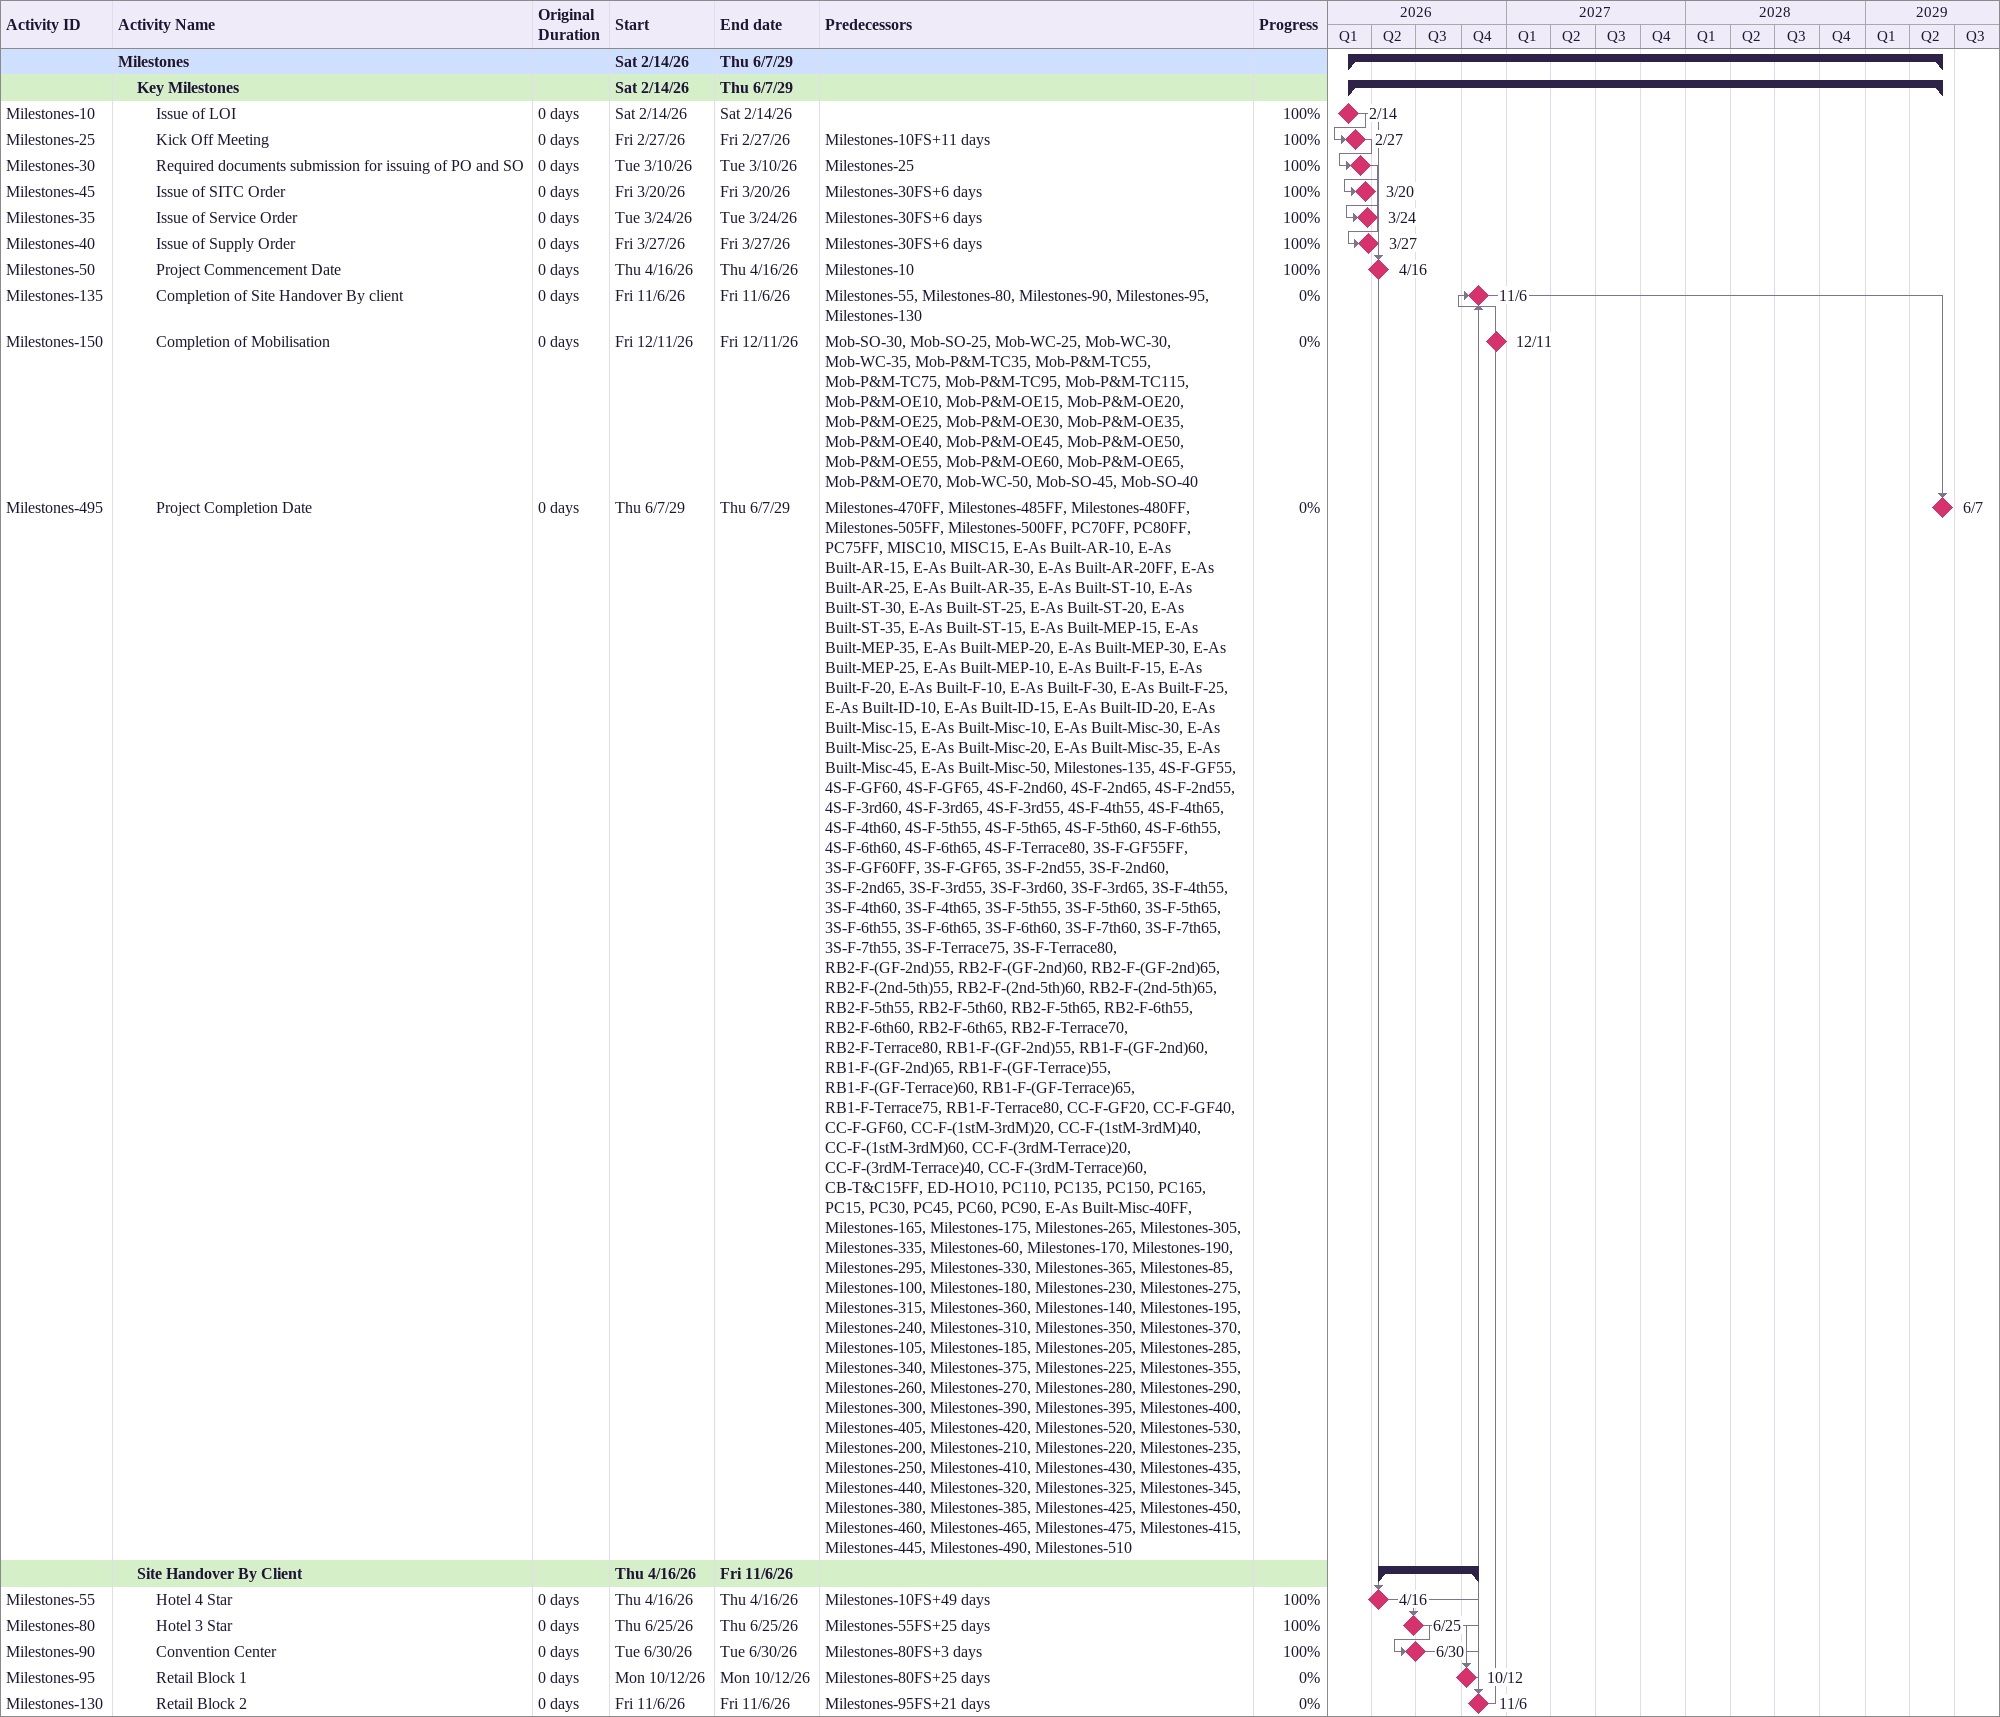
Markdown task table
| ID | Level | Task | Original duration | Start | Finish | Predecessors | % complete |
|---|---|---|---|---|---|---|---|
|  | 1 | **Milestones** |  | 2026-02-14 | 2029-06-07 |  |  |
|  | 2 | **Key Milestones** |  | 2026-02-14 | 2029-06-07 |  |  |
| Milestones-10 | 3 | Issue of LOI | 0d | 2026-02-14 | 2026-02-14 |  | 100 |
| Milestones-25 | 3 | Kick Off Meeting | 0d | 2026-02-27 | 2026-02-27 | Milestones-10FS+11d | 100 |
| Milestones-30 | 3 | Required documents submission for issuing of PO and SO | 0d | 2026-03-10 | 2026-03-10 | Milestones-25 | 100 |
| Milestones-45 | 3 | Issue of SITC Order | 0d | 2026-03-20 | 2026-03-20 | Milestones-30FS+6d | 100 |
| Milestones-35 | 3 | Issue of Service Order | 0d | 2026-03-24 | 2026-03-24 | Milestones-30FS+6d | 100 |
| Milestones-40 | 3 | Issue of Supply Order | 0d | 2026-03-27 | 2026-03-27 | Milestones-30FS+6d | 100 |
| Milestones-50 | 3 | Project Commencement Date | 0d | 2026-04-16 | 2026-04-16 | Milestones-10 | 100 |
| Milestones-135 | 3 | Completion of Site Handover By client | 0d | 2026-11-06 | 2026-11-06 | Milestones-55, Milestones-80, Milestones-90, Milestones-95, Milestones-130 | 0 |
| Milestones-150 | 3 | Completion of Mobilisation | 0d | 2026-12-11 | 2026-12-11 | Mob-SO-30, Mob-SO-25, Mob-WC-25, Mob-WC-30, Mob-WC-35, Mob-P&M-TC35, Mob-P&M-TC55, Mob-P&M-TC75, Mob-P&M-TC95, Mob-P&M-TC115, Mob-P&M-OE10, Mob-P&M-OE15, Mob-P&M-OE20, Mob-P&M-OE25, Mob-P&M-OE30, Mob-P&M-OE35, Mob-P&M-OE40, Mob-P&M-OE45, Mob-P&M-OE50, Mob-P&M-OE55, Mob-P&M-OE60, Mob-P&M-OE65, Mob-P&M-OE70, Mob-WC-50, Mob-SO-45, Mob-SO-40 | 0 |
| Milestones-495 | 3 | Project Completion Date | 0d | 2029-06-07 | 2029-06-07 | Milestones-470FF, Milestones-485FF, Milestones-480FF, Milestones-505FF, Milestones-500FF, PC70FF, PC80FF, PC75FF, MISC10, MISC15, E-As Built-AR-10, E-As Built-AR-15, E-As Built-AR-30, E-As Built-AR-20FF, E-As Built-AR-25, E-As Built-AR-35, E-As Built-ST-10, E-As Built-ST-30, E-As Built-ST-25, E-As Built-ST-20, E-As Built-ST-35, E-As Built-ST-15, E-As Built-MEP-15, E-As Built-MEP-35, E-As Built-MEP-20, E-As Built-MEP-30, E-As Built-MEP-25, E-As Built-MEP-10, E-As Built-F-15, E-As Built-F-20, E-As Built-F-10, E-As Built-F-30, E-As Built-F-25, E-As Built-ID-10, E-As Built-ID-15, E-As Built-ID-20, E-As Built-Misc-15, E-As Built-Misc-10, E-As Built-Misc-30, E-As Built-Misc-25, E-As Built-Misc-20, E-As Built-Misc-35, E-As Built-Misc-45, E-As Built-Misc-50, Milestones-135, 4S-F-GF55, 4S-F-GF60, 4S-F-GF65, 4S-F-2nd60, 4S-F-2nd65, 4S-F-2nd55, 4S-F-3rd60, 4S-F-3rd65, 4S-F-3rd55, 4S-F-4th55, 4S-F-4th65, 4S-F-4th60, 4S-F-5th55, 4S-F-5th65, 4S-F-5th60, 4S-F-6th55, 4S-F-6th60, 4S-F-6th65, 4S-F-Terrace80, 3S-F-GF55FF, 3S-F-GF60FF, 3S-F-GF65, 3S-F-2nd55, 3S-F-2nd60, 3S-F-2nd65, 3S-F-3rd55, 3S-F-3rd60, 3S-F-3rd65, 3S-F-4th55, 3S-F-4th60, 3S-F-4th65, 3S-F-5th55, 3S-F-5th60, 3S-F-5th65, 3S-F-6th55, 3S-F-6th65, 3S-F-6th60, 3S-F-7th60, 3S-F-7th65, 3S-F-7th55, 3S-F-Terrace75, 3S-F-Terrace80, RB2-F-(GF-2nd)55, RB2-F-(GF-2nd)60, RB2-F-(GF-2nd)65, RB2-F-(2nd-5th)55, RB2-F-(2nd-5th)60, RB2-F-(2nd-5th)65, RB2-F-5th55, RB2-F-5th60, RB2-F-5th65, RB2-F-6th55, RB2-F-6th60, RB2-F-6th65, RB2-F-Terrace70, RB2-F-Terrace80, RB1-F-(GF-2nd)55, RB1-F-(GF-2nd)60, RB1-F-(GF-2nd)65, RB1-F-(GF-Terrace)55, RB1-F-(GF-Terrace)60, RB1-F-(GF-Terrace)65, RB1-F-Terrace75, RB1-F-Terrace80, CC-F-GF20, CC-F-GF40, CC-F-GF60, CC-F-(1stM-3rdM)20, CC-F-(1stM-3rdM)40, CC-F-(1stM-3rdM)60, CC-F-(3rdM-Terrace)20, CC-F-(3rdM-Terrace)40, CC-F-(3rdM-Terrace)60, CB-T&C15FF, ED-HO10, PC110, PC135, PC150, PC165, PC15, PC30, PC45, PC60, PC90, E-As Built-Misc-40FF, Milestones-165, Milestones-175, Milestones-265, Milestones-305, Milestones-335, Milestones-60, Milestones-170, Milestones-190, Milestones-295, Milestones-330, Milestones-365, Milestones-85, Milestones-100, Milestones-180, Milestones-230, Milestones-275, Milestones-315, Milestones-360, Milestones-140, Milestones-195, Milestones-240, Milestones-310, Milestones-350, Milestones-370, Milestones-105, Milestones-185, Milestones-205, Milestones-285, Milestones-340, Milestones-375, Milestones-225, Milestones-355, Milestones-260, Milestones-270, Milestones-280, Milestones-290, Milestones-300, Milestones-390, Milestones-395, Milestones-400, Milestones-405, Milestones-420, Milestones-520, Milestones-530, Milestones-200, Milestones-210, Milestones-220, Milestones-235, Milestones-250, Milestones-410, Milestones-430, Milestones-435, Milestones-440, Milestones-320, Milestones-325, Milestones-345, Milestones-380, Milestones-385, Milestones-425, Milestones-450, Milestones-460, Milestones-465, Milestones-475, Milestones-415, Milestones-445, Milestones-490, Milestones-510 | 0 |
|  | 2 | **Site Handover By Client** |  | 2026-04-16 | 2026-11-06 |  |  |
| Milestones-55 | 3 | Hotel 4 Star | 0d | 2026-04-16 | 2026-04-16 | Milestones-10FS+49d | 100 |
| Milestones-80 | 3 | Hotel 3 Star | 0d | 2026-06-25 | 2026-06-25 | Milestones-55FS+25d | 100 |
| Milestones-90 | 3 | Convention Center | 0d | 2026-06-30 | 2026-06-30 | Milestones-80FS+3d | 100 |
| Milestones-95 | 3 | Retail Block 1 | 0d | 2026-10-12 | 2026-10-12 | Milestones-80FS+25d | 0 |
| Milestones-130 | 3 | Retail Block 2 | 0d | 2026-11-06 | 2026-11-06 | Milestones-95FS+21d | 0 |
